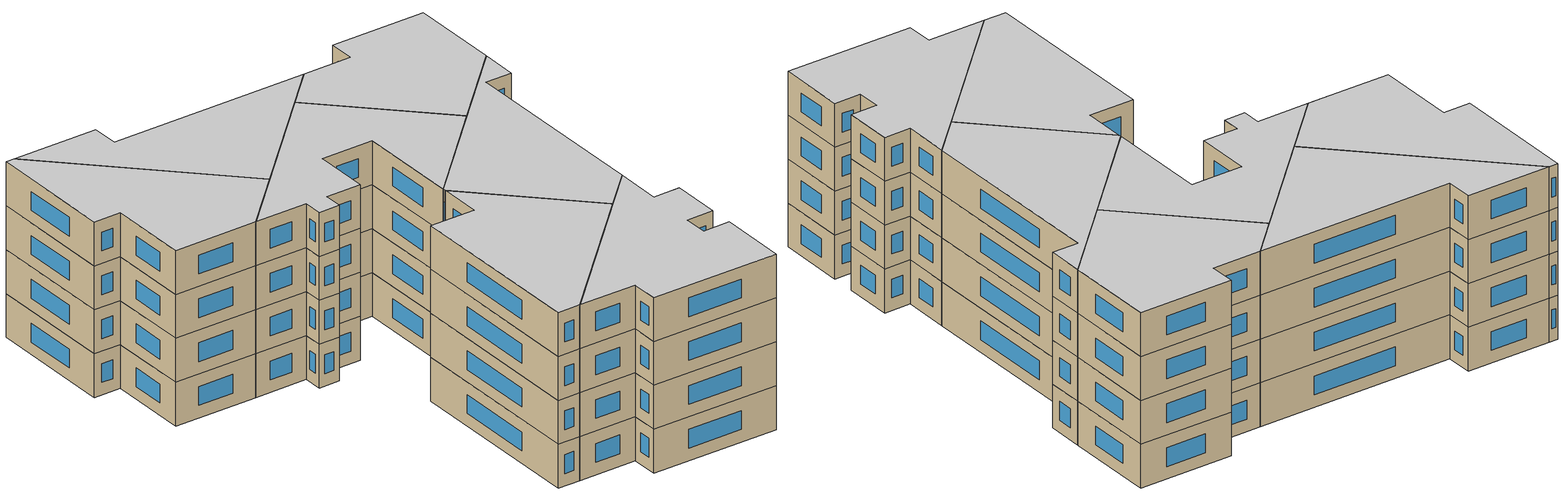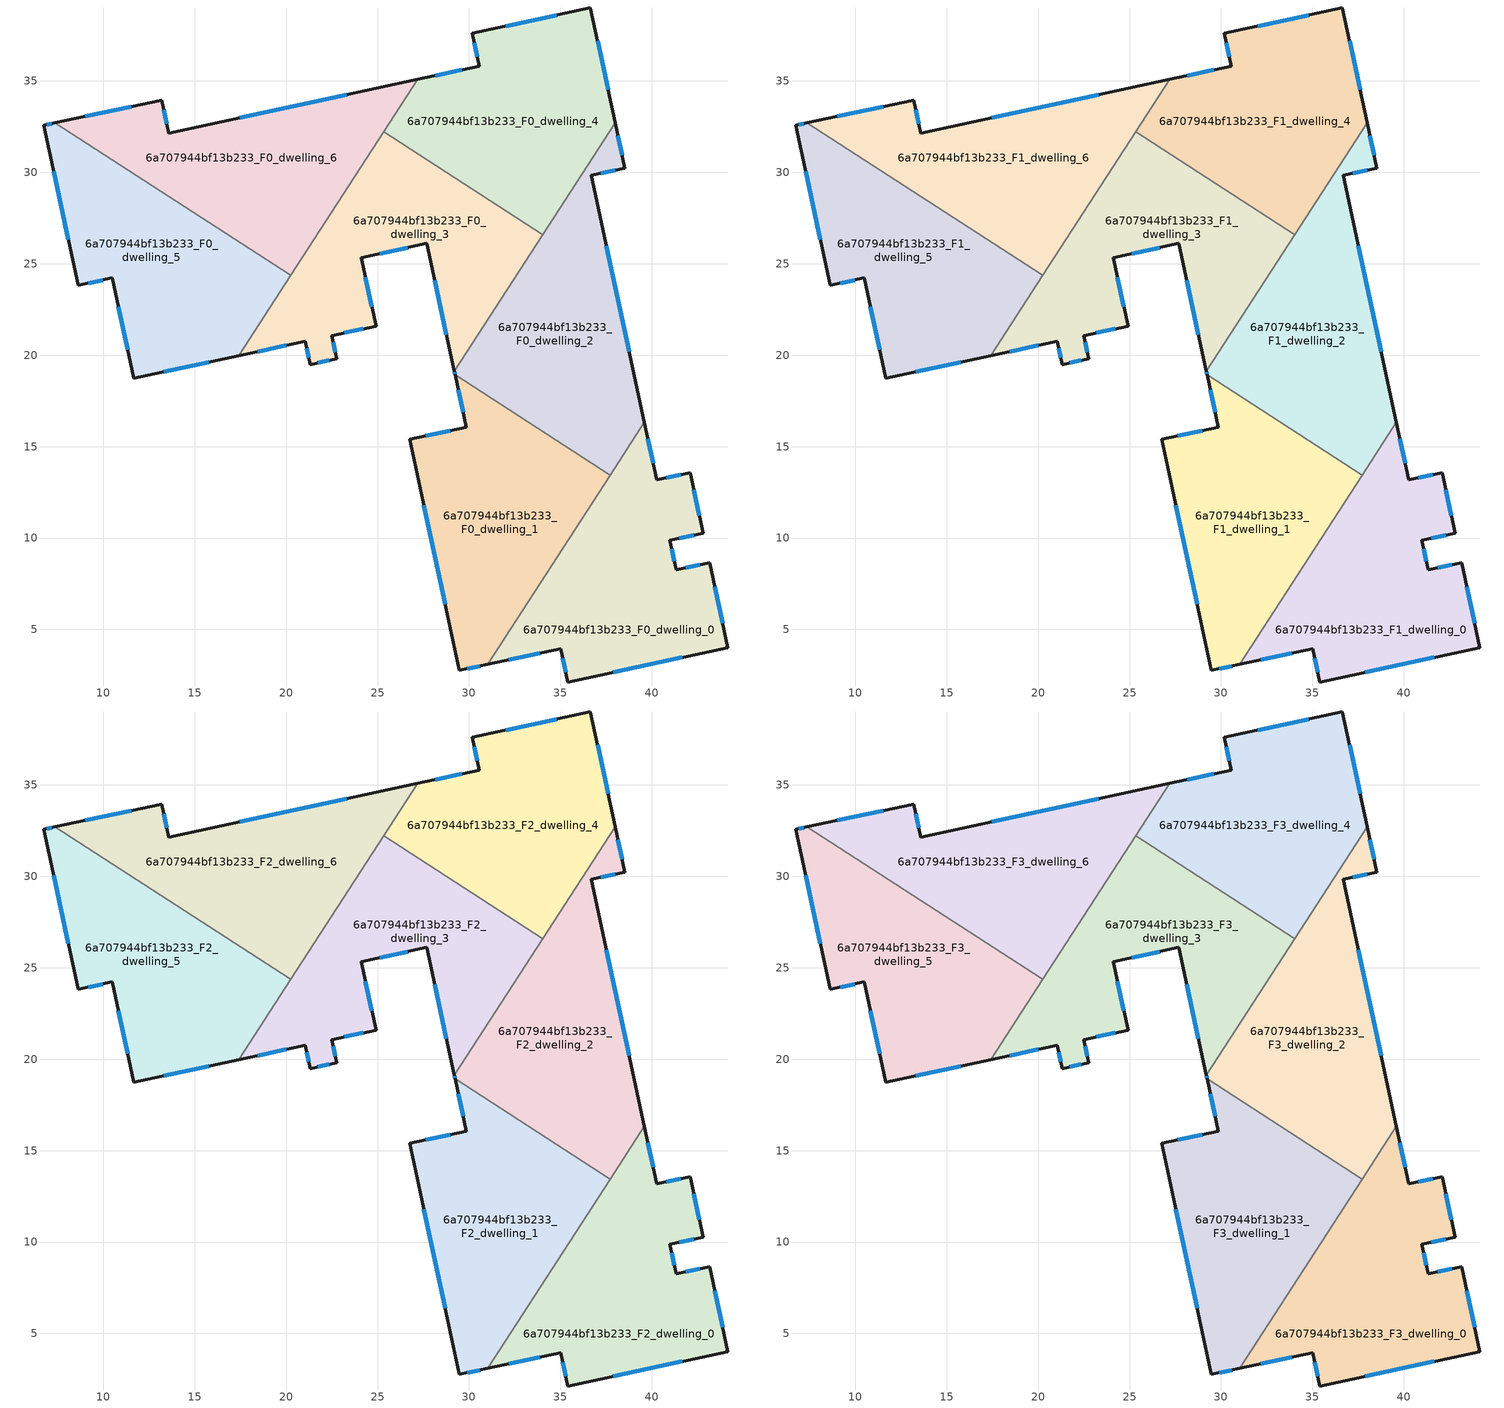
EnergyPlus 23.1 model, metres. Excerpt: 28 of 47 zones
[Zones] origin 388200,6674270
6a707944bf13b233_F0_dwelling_0
 floor ground (EU_floor_Construction): 42.1,13.58 42.82,10.27 40.99,9.87 41.33,8.26 43.16,8.66 44.16,4.01 35.4,2.12 35.01,3.95 31.03,3.09 39.59,16.34 40.27,13.18 z0
 wall outside (EU_wall_Construction): 31.03,3.09 35.01,3.95 35.4,2.12 44.16,4.01 43.16,8.66 41.33,8.26 40.99,9.87 42.82,10.27 42.1,13.58 40.27,13.18 39.59,16.34 z0:3
 wall to 6a707944bf13b233_F0_dwelling_1 (EU_wall_Construction): 37.72,13.44 31.03,3.09 z0:3
 wall to 6a707944bf13b233_F0_dwelling_2 (EU_wall_Construction): 39.59,16.34 37.72,13.44 z0:3
 window (EU_Window_Construction): 41.51,9.98 42.29,10.16 / 41.23,8.72 41.09,9.41 / 42.64,8.54 41.85,8.38 / 43.87,5.33 43.45,7.33 / 37.9,2.66 41.66,3.47 / 35.12,3.43 35.29,2.65 / 32.17,3.34 33.87,3.7 / 40.08,14.08 39.79,15.44 / 41.58,13.47 40.8,13.3 / 42.61,11.22 42.31,12.64 z0.86:2.14
6a707944bf13b233_F0_dwelling_1
 floor ground (EU_floor_Construction): 37.72,13.44 31.03,3.09 29.48,2.75 26.76,15.4 29.86,16.06 29.24,18.92 z0
 wall outside (EU_wall_Construction): 29.24,18.92 29.86,16.06 26.76,15.4 29.48,2.75 31.03,3.09 z0:3
 wall to 6a707944bf13b233_F0_dwelling_2 (EU_wall_Construction): 37.72,13.44 29.24,18.92 z0:3
 window (EU_Window_Construction): 27.54,11.79 28.7,6.37 / 28.97,15.87 27.65,15.59 / 29.42,18.11 29.68,16.88 / 29.92,2.85 30.59,2.99 z0.86:2.14
6a707944bf13b233_F0_dwelling_2
 floor ground (EU_floor_Construction): 37.99,32.72 38.53,30.24 36.68,29.84 39.59,16.34 37.72,13.44 29.24,18.92 29.2,19.12 z0
 wall outside (EU_wall_Construction): 29.2,19.12 29.24,18.92 / 39.59,16.34 36.68,29.84 38.53,30.24 37.99,32.72 z0:3
 wall to 6a707944bf13b233_F0_dwelling_3 (EU_wall_Construction): 34.03,26.6 29.2,19.12 z0:3
 wall to 6a707944bf13b233_F0_dwelling_4 (EU_wall_Construction): 37.99,32.72 34.03,26.6 z0:3
 window (EU_Window_Construction): 29.21,19.06 29.23,18.98 / 38.38,30.95 38.15,32.01 / 37.21,29.95 38,30.12 / 38.76,20.19 37.52,25.98 z0.86:2.14
6a707944bf13b233_F0_dwelling_3
 floor ground (EU_floor_Construction): 34.03,26.6 29.2,19.12 27.69,26.11 24.1,25.33 24.92,21.59 22.5,21.07 22.77,19.8 21.31,19.49 21.04,20.76 17.42,19.98 25.34,32.22 z0
 wall outside (EU_wall_Construction): 17.42,19.98 21.04,20.76 21.31,19.49 22.77,19.8 22.5,21.07 24.92,21.59 24.1,25.33 27.69,26.11 29.2,19.12 z0:3
 wall to 6a707944bf13b233_F0_dwelling_4 (EU_wall_Construction): 34.03,26.6 25.34,32.22 z0:3
 wall to 6a707944bf13b233_F0_dwelling_6 (EU_wall_Construction): 25.34,32.22 20.26,24.36 z0:3
 wall to 6a707944bf13b233_F0_dwelling_5 (EU_wall_Construction): 20.26,24.36 17.42,19.98 z0:3
 window (EU_Window_Construction): 25.13,25.56 26.66,25.89 / 24.68,22.66 24.33,24.26 / 23.19,21.22 24.23,21.44 / 22.69,20.17 22.57,20.71 / 21.73,19.58 22.35,19.71 / 21.12,20.39 21.23,19.85 / 18.46,20.2 20.01,20.53 / 28.12,24.11 28.77,21.12 z0.86:2.14
6a707944bf13b233_F0_dwelling_4
 floor ground (EU_floor_Construction): 36.65,38.99 37.99,32.72 34.03,26.6 25.34,32.22 27.19,35.09 30.57,35.82 30.17,37.6 z0
 wall outside (EU_wall_Construction): 37.99,32.72 36.65,38.99 30.17,37.6 30.57,35.82 27.19,35.09 z0:3
 wall to 6a707944bf13b233_F0_dwelling_6 (EU_wall_Construction): 27.19,35.09 25.34,32.22 z0:3
 window (EU_Window_Construction): 29.6,35.61 28.16,35.3 / 30.29,37.09 30.45,36.33 / 34.8,38.6 32.02,38 / 37.61,34.52 37.03,37.2 z0.86:2.14
6a707944bf13b233_F0_dwelling_5
 floor ground (EU_floor_Construction): 20.26,24.36 17.42,19.98 11.67,18.74 10.49,24.22 8.63,23.83 6.74,32.57 7.35,32.71 z0
 wall outside (EU_wall_Construction): 7.35,32.71 6.74,32.57 8.63,23.83 10.49,24.22 11.67,18.74 17.42,19.98 z0:3
 wall to 6a707944bf13b233_F0_dwelling_6 (EU_wall_Construction): 20.26,24.36 7.35,32.71 z0:3
 window (EU_Window_Construction): 9.16,23.94 9.96,24.11 / 7.28,30.07 8.09,26.32 / 7.18,32.67 6.92,32.61 / 13.31,19.09 15.78,19.62 / 10.83,22.66 11.33,20.31 z0.86:2.14
6a707944bf13b233_F0_dwelling_6
 floor ground (EU_floor_Construction): 27.19,35.09 20.26,24.36 7.35,32.71 13.19,33.96 13.58,32.14 z0
 wall outside (EU_wall_Construction): 27.19,35.09 13.58,32.14 13.19,33.96 7.35,32.71 z0:3
 window (EU_Window_Construction): 23.3,34.25 17.47,32.98 / 11.52,33.6 9.02,33.06 / 13.47,32.66 13.3,33.44 z0.86:2.14
6a707944bf13b233_F1_dwelling_0
 floor to 6a707944bf13b233_F0_dwelling_0 (EU_floor_Construction): 42.1,13.58 42.82,10.27 40.99,9.87 41.33,8.26 43.16,8.66 44.16,4.01 35.4,2.12 35.01,3.95 31.03,3.09 39.59,16.34 40.27,13.18 z3
 wall outside (EU_wall_Construction): 31.03,3.09 35.01,3.95 35.4,2.12 44.16,4.01 43.16,8.66 41.33,8.26 40.99,9.87 42.82,10.27 42.1,13.58 40.27,13.18 39.59,16.34 z3:6
 wall to 6a707944bf13b233_F1_dwelling_1 (EU_wall_Construction): 37.72,13.44 31.03,3.09 z3:6
 wall to 6a707944bf13b233_F1_dwelling_2 (EU_wall_Construction): 39.59,16.34 37.72,13.44 z3:6
 window (EU_Window_Construction): 41.51,9.98 42.29,10.16 / 41.23,8.72 41.09,9.41 / 42.64,8.54 41.85,8.38 / 43.87,5.33 43.45,7.33 / 37.9,2.66 41.66,3.47 / 35.12,3.43 35.29,2.65 / 32.17,3.34 33.87,3.7 / 40.08,14.08 39.79,15.44 / 41.58,13.47 40.8,13.3 / 42.61,11.22 42.31,12.64 z3.86:5.14
6a707944bf13b233_F1_dwelling_1
 floor to 6a707944bf13b233_F0_dwelling_1 (EU_floor_Construction): 37.72,13.44 31.03,3.09 29.48,2.75 26.76,15.4 29.86,16.06 29.24,18.92 z3
 wall outside (EU_wall_Construction): 29.24,18.92 29.86,16.06 26.76,15.4 29.48,2.75 31.03,3.09 z3:6
 wall to 6a707944bf13b233_F1_dwelling_2 (EU_wall_Construction): 37.72,13.44 29.24,18.92 z3:6
 window (EU_Window_Construction): 27.54,11.79 28.7,6.37 / 28.97,15.87 27.65,15.59 / 29.42,18.11 29.68,16.88 / 29.92,2.85 30.59,2.99 z3.86:5.14
6a707944bf13b233_F1_dwelling_2
 floor to 6a707944bf13b233_F0_dwelling_2 (EU_floor_Construction): 37.99,32.72 38.53,30.24 36.68,29.84 39.59,16.34 37.72,13.44 29.24,18.92 29.2,19.12 z3
 wall outside (EU_wall_Construction): 29.2,19.12 29.24,18.92 / 39.59,16.34 36.68,29.84 38.53,30.24 37.99,32.72 z3:6
 wall to 6a707944bf13b233_F1_dwelling_3 (EU_wall_Construction): 34.03,26.6 29.2,19.12 z3:6
 wall to 6a707944bf13b233_F1_dwelling_4 (EU_wall_Construction): 37.99,32.72 34.03,26.6 z3:6
 window (EU_Window_Construction): 29.21,19.06 29.23,18.98 / 38.38,30.95 38.15,32.01 / 37.21,29.95 38,30.12 / 38.76,20.19 37.52,25.98 z3.86:5.14
6a707944bf13b233_F1_dwelling_3
 floor to 6a707944bf13b233_F0_dwelling_3 (EU_floor_Construction): 34.03,26.6 29.2,19.12 27.69,26.11 24.1,25.33 24.92,21.59 22.5,21.07 22.77,19.8 21.31,19.49 21.04,20.76 17.42,19.98 25.34,32.22 z3
 wall outside (EU_wall_Construction): 17.42,19.98 21.04,20.76 21.31,19.49 22.77,19.8 22.5,21.07 24.92,21.59 24.1,25.33 27.69,26.11 29.2,19.12 z3:6
 wall to 6a707944bf13b233_F1_dwelling_4 (EU_wall_Construction): 34.03,26.6 25.34,32.22 z3:6
 wall to 6a707944bf13b233_F1_dwelling_6 (EU_wall_Construction): 25.34,32.22 20.26,24.36 z3:6
 wall to 6a707944bf13b233_F1_dwelling_5 (EU_wall_Construction): 20.26,24.36 17.42,19.98 z3:6
 window (EU_Window_Construction): 25.13,25.56 26.66,25.89 / 24.68,22.66 24.33,24.26 / 23.19,21.22 24.23,21.44 / 22.69,20.17 22.57,20.71 / 21.73,19.58 22.35,19.71 / 21.12,20.39 21.23,19.85 / 18.46,20.2 20.01,20.53 / 28.12,24.11 28.77,21.12 z3.86:5.14
6a707944bf13b233_F1_dwelling_4
 floor to 6a707944bf13b233_F0_dwelling_4 (EU_floor_Construction): 36.65,38.99 37.99,32.72 34.03,26.6 25.34,32.22 27.19,35.09 30.57,35.82 30.17,37.6 z3
 wall outside (EU_wall_Construction): 37.99,32.72 36.65,38.99 30.17,37.6 30.57,35.82 27.19,35.09 z3:6
 wall to 6a707944bf13b233_F1_dwelling_6 (EU_wall_Construction): 27.19,35.09 25.34,32.22 z3:6
 window (EU_Window_Construction): 29.6,35.61 28.16,35.3 / 30.29,37.09 30.45,36.33 / 34.8,38.6 32.02,38 / 37.61,34.52 37.03,37.2 z3.86:5.14
6a707944bf13b233_F1_dwelling_5
 floor to 6a707944bf13b233_F0_dwelling_5 (EU_floor_Construction): 20.26,24.36 17.42,19.98 11.67,18.74 10.49,24.22 8.63,23.83 6.74,32.57 7.35,32.71 z3
 wall outside (EU_wall_Construction): 7.35,32.71 6.74,32.57 8.63,23.83 10.49,24.22 11.67,18.74 17.42,19.98 z3:6
 wall to 6a707944bf13b233_F1_dwelling_6 (EU_wall_Construction): 20.26,24.36 7.35,32.71 z3:6
 window (EU_Window_Construction): 9.16,23.94 9.96,24.11 / 7.28,30.07 8.09,26.32 / 7.18,32.67 6.92,32.61 / 13.31,19.09 15.78,19.62 / 10.83,22.66 11.33,20.31 z3.86:5.14
6a707944bf13b233_F1_dwelling_6
 floor to 6a707944bf13b233_F0_dwelling_6 (EU_floor_Construction): 27.19,35.09 20.26,24.36 7.35,32.71 13.19,33.96 13.58,32.14 z3
 wall outside (EU_wall_Construction): 27.19,35.09 13.58,32.14 13.19,33.96 7.35,32.71 z3:6
 window (EU_Window_Construction): 23.3,34.25 17.47,32.98 / 11.52,33.6 9.02,33.06 / 13.47,32.66 13.3,33.44 z3.86:5.14
6a707944bf13b233_F2_dwelling_0
 floor to 6a707944bf13b233_F1_dwelling_0 (EU_floor_Construction): 42.1,13.58 42.82,10.27 40.99,9.87 41.33,8.26 43.16,8.66 44.16,4.01 35.4,2.12 35.01,3.95 31.03,3.09 39.59,16.34 40.27,13.18 z6
 wall outside (EU_wall_Construction): 31.03,3.09 35.01,3.95 35.4,2.12 44.16,4.01 43.16,8.66 41.33,8.26 40.99,9.87 42.82,10.27 42.1,13.58 40.27,13.18 39.59,16.34 z6:9
 wall to 6a707944bf13b233_F2_dwelling_1 (EU_wall_Construction): 37.72,13.44 31.03,3.09 z6:9
 wall to 6a707944bf13b233_F2_dwelling_2 (EU_wall_Construction): 39.59,16.34 37.72,13.44 z6:9
 window (EU_Window_Construction): 41.51,9.98 42.29,10.16 / 41.23,8.72 41.09,9.41 / 42.64,8.54 41.85,8.38 / 43.87,5.33 43.45,7.33 / 37.9,2.66 41.66,3.47 / 35.12,3.43 35.29,2.65 / 32.17,3.34 33.87,3.7 / 40.08,14.08 39.79,15.44 / 41.58,13.47 40.8,13.3 / 42.61,11.22 42.31,12.64 z6.86:8.14
6a707944bf13b233_F2_dwelling_1
 floor to 6a707944bf13b233_F1_dwelling_1 (EU_floor_Construction): 37.72,13.44 31.03,3.09 29.48,2.75 26.76,15.4 29.86,16.06 29.24,18.92 z6
 wall outside (EU_wall_Construction): 29.24,18.92 29.86,16.06 26.76,15.4 29.48,2.75 31.03,3.09 z6:9
 wall to 6a707944bf13b233_F2_dwelling_2 (EU_wall_Construction): 37.72,13.44 29.24,18.92 z6:9
 window (EU_Window_Construction): 27.54,11.79 28.7,6.37 / 28.97,15.87 27.65,15.59 / 29.42,18.11 29.68,16.88 / 29.92,2.85 30.59,2.99 z6.86:8.14
6a707944bf13b233_F2_dwelling_2
 floor to 6a707944bf13b233_F1_dwelling_2 (EU_floor_Construction): 37.99,32.72 38.53,30.24 36.68,29.84 39.59,16.34 37.72,13.44 29.24,18.92 29.2,19.12 z6
 wall outside (EU_wall_Construction): 29.2,19.12 29.24,18.92 / 39.59,16.34 36.68,29.84 38.53,30.24 37.99,32.72 z6:9
 wall to 6a707944bf13b233_F2_dwelling_3 (EU_wall_Construction): 34.03,26.6 29.2,19.12 z6:9
 wall to 6a707944bf13b233_F2_dwelling_4 (EU_wall_Construction): 37.99,32.72 34.03,26.6 z6:9
 window (EU_Window_Construction): 29.21,19.06 29.23,18.98 / 38.38,30.95 38.15,32.01 / 37.21,29.95 38,30.12 / 38.76,20.19 37.52,25.98 z6.86:8.14
6a707944bf13b233_F2_dwelling_3
 floor to 6a707944bf13b233_F1_dwelling_3 (EU_floor_Construction): 34.03,26.6 29.2,19.12 27.69,26.11 24.1,25.33 24.92,21.59 22.5,21.07 22.77,19.8 21.31,19.49 21.04,20.76 17.42,19.98 25.34,32.22 z6
 wall outside (EU_wall_Construction): 17.42,19.98 21.04,20.76 21.31,19.49 22.77,19.8 22.5,21.07 24.92,21.59 24.1,25.33 27.69,26.11 29.2,19.12 z6:9
 wall to 6a707944bf13b233_F2_dwelling_4 (EU_wall_Construction): 34.03,26.6 25.34,32.22 z6:9
 wall to 6a707944bf13b233_F2_dwelling_6 (EU_wall_Construction): 25.34,32.22 20.26,24.36 z6:9
 wall to 6a707944bf13b233_F2_dwelling_5 (EU_wall_Construction): 20.26,24.36 17.42,19.98 z6:9
 window (EU_Window_Construction): 25.13,25.56 26.66,25.89 / 24.68,22.66 24.33,24.26 / 23.19,21.22 24.23,21.44 / 22.69,20.17 22.57,20.71 / 21.73,19.58 22.35,19.71 / 21.12,20.39 21.23,19.85 / 18.46,20.2 20.01,20.53 / 28.12,24.11 28.77,21.12 z6.86:8.14
6a707944bf13b233_F2_dwelling_4
 floor to 6a707944bf13b233_F1_dwelling_4 (EU_floor_Construction): 36.65,38.99 37.99,32.72 34.03,26.6 25.34,32.22 27.19,35.09 30.57,35.82 30.17,37.6 z6
 wall outside (EU_wall_Construction): 37.99,32.72 36.65,38.99 30.17,37.6 30.57,35.82 27.19,35.09 z6:9
 wall to 6a707944bf13b233_F2_dwelling_6 (EU_wall_Construction): 27.19,35.09 25.34,32.22 z6:9
 window (EU_Window_Construction): 29.6,35.61 28.16,35.3 / 30.29,37.09 30.45,36.33 / 34.8,38.6 32.02,38 / 37.61,34.52 37.03,37.2 z6.86:8.14
6a707944bf13b233_F2_dwelling_5
 floor to 6a707944bf13b233_F1_dwelling_5 (EU_floor_Construction): 20.26,24.36 17.42,19.98 11.67,18.74 10.49,24.22 8.63,23.83 6.74,32.57 7.35,32.71 z6
 wall outside (EU_wall_Construction): 7.35,32.71 6.74,32.57 8.63,23.83 10.49,24.22 11.67,18.74 17.42,19.98 z6:9
 wall to 6a707944bf13b233_F2_dwelling_6 (EU_wall_Construction): 20.26,24.36 7.35,32.71 z6:9
 window (EU_Window_Construction): 9.16,23.94 9.96,24.11 / 7.28,30.07 8.09,26.32 / 7.18,32.67 6.92,32.61 / 13.31,19.09 15.78,19.62 / 10.83,22.66 11.33,20.31 z6.86:8.14
6a707944bf13b233_F2_dwelling_6
 floor to 6a707944bf13b233_F1_dwelling_6 (EU_floor_Construction): 27.19,35.09 20.26,24.36 7.35,32.71 13.19,33.96 13.58,32.14 z6
 wall outside (EU_wall_Construction): 27.19,35.09 13.58,32.14 13.19,33.96 7.35,32.71 z6:9
 window (EU_Window_Construction): 23.3,34.25 17.47,32.98 / 11.52,33.6 9.02,33.06 / 13.47,32.66 13.3,33.44 z6.86:8.14
6a707944bf13b233_F3_dwelling_0
 floor to 6a707944bf13b233_F2_dwelling_0 (EU_floor_Construction): 42.1,13.58 42.82,10.27 40.99,9.87 41.33,8.26 43.16,8.66 44.16,4.01 35.4,2.12 35.01,3.95 31.03,3.09 39.59,16.34 40.27,13.18 z9
 wall outside (EU_wall_Construction): 31.03,3.09 35.01,3.95 35.4,2.12 44.16,4.01 43.16,8.66 41.33,8.26 40.99,9.87 42.82,10.27 42.1,13.58 40.27,13.18 39.59,16.34 z9:12
 wall to 6a707944bf13b233_F3_dwelling_1 (EU_wall_Construction): 37.72,13.44 31.03,3.09 z9:12
 wall to 6a707944bf13b233_F3_dwelling_2 (EU_wall_Construction): 39.59,16.34 37.72,13.44 z9:12
 window (EU_Window_Construction): 41.51,9.98 42.29,10.16 / 41.23,8.72 41.09,9.41 / 42.64,8.54 41.85,8.38 / 43.87,5.33 43.45,7.33 / 37.9,2.66 41.66,3.47 / 35.12,3.43 35.29,2.65 / 32.17,3.34 33.87,3.7 / 40.08,14.08 39.79,15.44 / 41.58,13.47 40.8,13.3 / 42.61,11.22 42.31,12.64 z9.86:11.14
 ceiling to 6a707944bf13b233_F4_dwelling_0 (EU_floor_Construction): 44.16,4.01 43.16,8.66 41.33,8.26 40.99,9.87 42.82,10.27 42.1,13.58 40.27,13.18 39.59,16.34 31.03,3.09 35.01,3.95 35.4,2.12 z12
6a707944bf13b233_F3_dwelling_1
 floor to 6a707944bf13b233_F2_dwelling_1 (EU_floor_Construction): 37.72,13.44 31.03,3.09 29.48,2.75 26.76,15.4 29.86,16.06 29.24,18.92 z9
 wall outside (EU_wall_Construction): 29.24,18.92 29.86,16.06 26.76,15.4 29.48,2.75 31.03,3.09 z9:12
 wall to 6a707944bf13b233_F3_dwelling_2 (EU_wall_Construction): 37.72,13.44 29.24,18.92 z9:12
 window (EU_Window_Construction): 27.54,11.79 28.7,6.37 / 28.97,15.87 27.65,15.59 / 29.42,18.11 29.68,16.88 / 29.92,2.85 30.59,2.99 z9.86:11.14
 ceiling to 6a707944bf13b233_F4_dwelling_1 (EU_floor_Construction): 31.03,3.09 37.72,13.44 29.24,18.92 29.86,16.06 26.76,15.4 29.48,2.75 z12
6a707944bf13b233_F3_dwelling_2
 floor to 6a707944bf13b233_F2_dwelling_2 (EU_floor_Construction): 37.99,32.72 38.53,30.24 36.68,29.84 39.59,16.34 37.72,13.44 29.24,18.92 29.2,19.12 z9
 wall outside (EU_wall_Construction): 29.2,19.12 29.24,18.92 / 39.59,16.34 36.68,29.84 38.53,30.24 37.99,32.72 z9:12
 wall to 6a707944bf13b233_F3_dwelling_3 (EU_wall_Construction): 34.03,26.6 29.2,19.12 z9:12
 wall to 6a707944bf13b233_F3_dwelling_4 (EU_wall_Construction): 37.99,32.72 34.03,26.6 z9:12
 window (EU_Window_Construction): 29.21,19.06 29.23,18.98 / 38.38,30.95 38.15,32.01 / 37.21,29.95 38,30.12 / 38.76,20.19 37.52,25.98 z9.86:11.14
 ceiling to 6a707944bf13b233_F4_dwelling_2 (EU_floor_Construction): 37.72,13.44 39.59,16.34 36.68,29.84 38.53,30.24 37.99,32.72 29.2,19.12 29.24,18.92 z12
6a707944bf13b233_F3_dwelling_3
 floor to 6a707944bf13b233_F2_dwelling_3 (EU_floor_Construction): 34.03,26.6 29.2,19.12 27.69,26.11 24.1,25.33 24.92,21.59 22.5,21.07 22.77,19.8 21.31,19.49 21.04,20.76 17.42,19.98 25.34,32.22 z9
 wall outside (EU_wall_Construction): 17.42,19.98 21.04,20.76 21.31,19.49 22.77,19.8 22.5,21.07 24.92,21.59 24.1,25.33 27.69,26.11 29.2,19.12 z9:12
 wall to 6a707944bf13b233_F3_dwelling_4 (EU_wall_Construction): 34.03,26.6 25.34,32.22 z9:12
 wall to 6a707944bf13b233_F3_dwelling_6 (EU_wall_Construction): 25.34,32.22 20.26,24.36 z9:12
 wall to 6a707944bf13b233_F3_dwelling_5 (EU_wall_Construction): 20.26,24.36 17.42,19.98 z9:12
 window (EU_Window_Construction): 25.13,25.56 26.66,25.89 / 24.68,22.66 24.33,24.26 / 23.19,21.22 24.23,21.44 / 22.69,20.17 22.57,20.71 / 21.73,19.58 22.35,19.71 / 21.12,20.39 21.23,19.85 / 18.46,20.2 20.01,20.53 / 28.12,24.11 28.77,21.12 z9.86:11.14
 ceiling to 6a707944bf13b233_F4_dwelling_3 (EU_floor_Construction): 29.2,19.12 34.03,26.6 25.34,32.22 17.42,19.98 21.04,20.76 21.31,19.49 22.77,19.8 22.5,21.07 24.92,21.59 24.1,25.33 27.69,26.11 z12
6a707944bf13b233_F3_dwelling_4
 floor to 6a707944bf13b233_F2_dwelling_4 (EU_floor_Construction): 36.65,38.99 37.99,32.72 34.03,26.6 25.34,32.22 27.19,35.09 30.57,35.82 30.17,37.6 z9
 wall outside (EU_wall_Construction): 37.99,32.72 36.65,38.99 30.17,37.6 30.57,35.82 27.19,35.09 z9:12
 wall to 6a707944bf13b233_F3_dwelling_6 (EU_wall_Construction): 27.19,35.09 25.34,32.22 z9:12
 window (EU_Window_Construction): 29.6,35.61 28.16,35.3 / 30.29,37.09 30.45,36.33 / 34.8,38.6 32.02,38 / 37.61,34.52 37.03,37.2 z9.86:11.14
 ceiling to 6a707944bf13b233_F4_dwelling_4 (EU_floor_Construction): 34.03,26.6 37.99,32.72 36.65,38.99 30.17,37.6 30.57,35.82 27.19,35.09 25.34,32.22 z12
6a707944bf13b233_F3_dwelling_5
 floor to 6a707944bf13b233_F2_dwelling_5 (EU_floor_Construction): 20.26,24.36 17.42,19.98 11.67,18.74 10.49,24.22 8.63,23.83 6.74,32.57 7.35,32.71 z9
 wall outside (EU_wall_Construction): 7.35,32.71 6.74,32.57 8.63,23.83 10.49,24.22 11.67,18.74 17.42,19.98 z9:12
 wall to 6a707944bf13b233_F3_dwelling_6 (EU_wall_Construction): 20.26,24.36 7.35,32.71 z9:12
 window (EU_Window_Construction): 9.16,23.94 9.96,24.11 / 7.28,30.07 8.09,26.32 / 7.18,32.67 6.92,32.61 / 13.31,19.09 15.78,19.62 / 10.83,22.66 11.33,20.31 z9.86:11.14
 ceiling to 6a707944bf13b233_F4_dwelling_5 (EU_floor_Construction): 17.42,19.98 20.26,24.36 7.35,32.71 6.74,32.57 8.63,23.83 10.49,24.22 11.67,18.74 z12
6a707944bf13b233_F3_dwelling_6
 floor to 6a707944bf13b233_F2_dwelling_6 (EU_floor_Construction): 27.19,35.09 20.26,24.36 7.35,32.71 13.19,33.96 13.58,32.14 z9
 wall outside (EU_wall_Construction): 27.19,35.09 13.58,32.14 13.19,33.96 7.35,32.71 z9:12
 window (EU_Window_Construction): 23.3,34.25 17.47,32.98 / 11.52,33.6 9.02,33.06 / 13.47,32.66 13.3,33.44 z9.86:11.14
 ceiling to 6a707944bf13b233_F4_dwelling_6 (EU_floor_Construction): 20.26,24.36 27.19,35.09 13.58,32.14 13.19,33.96 7.35,32.71 z12
[Building]
EU S2 Campaign: North Axis=0; Terrain=City; Solar Distribution=FullExterior
[Site:Location]
Helsinki-Vantaa.AP: Latitude=60.317; Longitude=24.963; Time Zone=2; Elevation=54.6
[SizingPeriod:WeatherFileDays]
AnnualSizingPeriod: Begin Month=1; Begin Day of Month=1; End Month=12; End Day of Month=31; Day of Week for Start Day=Monday; Use Weather File Daylight Saving Period=No; Use Weather File Rain and Snow Indicators=No
[MATERIAL]
EU_InternalMass_Material: Roughness=MediumRough; Thickness=0.1; Conductivity=1; Density=1800; Specific Heat=900; Thermal Absorptance=0.9; Solar Absorptance=0.7; Visible Absorptance=0.7
[MATERIAL:NOMASS] Roughness=MediumRough; Thermal Absorptance=0.9; Solar Absorptance=0.7; Visible Absorptance=0.7
Name | Thermal Resistance
EU_wall_NoMass | 5.91765
EU_floor_NoMass | 6.2875
[WINDOWMATERIAL:SIMPLEGLAZINGSYSTEM]
EU_Window_SimpleGlazing: UFactor=0.994035; Solar Heat Gain Coefficient=0.7; Visible Transmittance=0.7
[CONSTRUCTION]
EU_wall_Construction: EU_wall_NoMass
EU_floor_Construction: EU_floor_NoMass
EU_Window_Construction: EU_Window_SimpleGlazing
EU_InternalMass_Construction: EU_InternalMass_Material
[ZONE] Type=1; Multiplier=1; Ceiling Height=autocalculate; Floor Area=autocalculate; Part of Total Floor Area=Yes
Name | Volume
6a707944bf13b233_F0_dwelling_0; 6a707944bf13b233_F1_dwelling_0; 6a707944bf13b233_F2_dwelling_0; 6a707944bf13b233_F3_dwelling_0 | 272.011
6a707944bf13b233_F0_dwelling_1; 6a707944bf13b233_F1_dwelling_1; 6a707944bf13b233_F2_dwelling_1; 6a707944bf13b233_F3_dwelling_1 | 271.995
6a707944bf13b233_F0_dwelling_2; 6a707944bf13b233_F1_dwelling_2; 6a707944bf13b233_F2_dwelling_2; 6a707944bf13b233_F3_dwelling_2 | 271.975
6a707944bf13b233_F0_dwelling_3; 6a707944bf13b233_F1_dwelling_3; 6a707944bf13b233_F2_dwelling_3; 6a707944bf13b233_F3_dwelling_3 | 272.009
6a707944bf13b233_F0_dwelling_4; 6a707944bf13b233_F1_dwelling_4; 6a707944bf13b233_F2_dwelling_4; 6a707944bf13b233_F3_dwelling_4 | 272.002
6a707944bf13b233_F0_dwelling_5; 6a707944bf13b233_F1_dwelling_5; 6a707944bf13b233_F2_dwelling_5; 6a707944bf13b233_F3_dwelling_5 | 271.994
6a707944bf13b233_F0_dwelling_6; 6a707944bf13b233_F1_dwelling_6; 6a707944bf13b233_F2_dwelling_6; 6a707944bf13b233_F3_dwelling_6 | 271.983
[INTERNALMASS] Construction=EU_InternalMass_Construction
Name | Zone or ZoneList | Surface Area
6a707944bf13b233_F0_dwelling_0_EU_InternalMass | 6a707944bf13b233_F0_dwelling_0 | 90.6704
6a707944bf13b233_F0_dwelling_1_EU_InternalMass | 6a707944bf13b233_F0_dwelling_1 | 90.6654
6a707944bf13b233_F0_dwelling_2_EU_InternalMass | 6a707944bf13b233_F0_dwelling_2 | 90.6566
6a707944bf13b233_F0_dwelling_3_EU_InternalMass | 6a707944bf13b233_F0_dwelling_3 | 90.6694
6a707944bf13b233_F0_dwelling_4_EU_InternalMass | 6a707944bf13b233_F0_dwelling_4 | 90.6669
6a707944bf13b233_F0_dwelling_5_EU_InternalMass | 6a707944bf13b233_F0_dwelling_5 | 90.6645
6a707944bf13b233_F0_dwelling_6_EU_InternalMass | 6a707944bf13b233_F0_dwelling_6 | 90.6588
6a707944bf13b233_F1_dwelling_0_EU_InternalMass | 6a707944bf13b233_F1_dwelling_0 | 90.6704
6a707944bf13b233_F1_dwelling_1_EU_InternalMass | 6a707944bf13b233_F1_dwelling_1 | 90.6654
6a707944bf13b233_F1_dwelling_2_EU_InternalMass | 6a707944bf13b233_F1_dwelling_2 | 90.6566
6a707944bf13b233_F1_dwelling_3_EU_InternalMass | 6a707944bf13b233_F1_dwelling_3 | 90.6694
6a707944bf13b233_F1_dwelling_4_EU_InternalMass | 6a707944bf13b233_F1_dwelling_4 | 90.6669
6a707944bf13b233_F1_dwelling_5_EU_InternalMass | 6a707944bf13b233_F1_dwelling_5 | 90.6645
6a707944bf13b233_F1_dwelling_6_EU_InternalMass | 6a707944bf13b233_F1_dwelling_6 | 90.6588
6a707944bf13b233_F2_dwelling_0_EU_InternalMass | 6a707944bf13b233_F2_dwelling_0 | 90.6704
6a707944bf13b233_F2_dwelling_1_EU_InternalMass | 6a707944bf13b233_F2_dwelling_1 | 90.6654
6a707944bf13b233_F2_dwelling_2_EU_InternalMass | 6a707944bf13b233_F2_dwelling_2 | 90.6566
6a707944bf13b233_F2_dwelling_3_EU_InternalMass | 6a707944bf13b233_F2_dwelling_3 | 90.6694
6a707944bf13b233_F2_dwelling_4_EU_InternalMass | 6a707944bf13b233_F2_dwelling_4 | 90.6669
6a707944bf13b233_F2_dwelling_5_EU_InternalMass | 6a707944bf13b233_F2_dwelling_5 | 90.6645
6a707944bf13b233_F2_dwelling_6_EU_InternalMass | 6a707944bf13b233_F2_dwelling_6 | 90.6588
6a707944bf13b233_F3_dwelling_0_EU_InternalMass | 6a707944bf13b233_F3_dwelling_0 | 90.6704
6a707944bf13b233_F3_dwelling_1_EU_InternalMass | 6a707944bf13b233_F3_dwelling_1 | 90.6654
6a707944bf13b233_F3_dwelling_2_EU_InternalMass | 6a707944bf13b233_F3_dwelling_2 | 90.6566
6a707944bf13b233_F3_dwelling_3_EU_InternalMass | 6a707944bf13b233_F3_dwelling_3 | 90.6694
6a707944bf13b233_F3_dwelling_4_EU_InternalMass | 6a707944bf13b233_F3_dwelling_4 | 90.6669
6a707944bf13b233_F3_dwelling_5_EU_InternalMass | 6a707944bf13b233_F3_dwelling_5 | 90.6645
6a707944bf13b233_F3_dwelling_6_EU_InternalMass | 6a707944bf13b233_F3_dwelling_6 | 90.6588
[OTHEREQUIPMENT] Fuel Type=Electricity; Design Level Calculation Method=Watts/Area; Power per Zone Floor Area=1; Fraction Latent=0; Fraction Radiant=0; Fraction Lost=0; Carbon Dioxide Generation Rate=0; EndUse Subcategory=EU_Step8_InternalGains
Name | Zone or ZoneList or Space or SpaceList | Schedule
EU_Step8_InternalGain_6a707944bf13b233_F0_dwelling_0_f000 | 6a707944bf13b233_F0_dwelling_0 | EU_Step8_GainSchedule_6a707944bf13b233_F0_dwelling_0_f000
EU_Step8_InternalGain_6a707944bf13b233_F0_dwelling_1_f000 | 6a707944bf13b233_F0_dwelling_1 | EU_Step8_GainSchedule_6a707944bf13b233_F0_dwelling_1_f000
EU_Step8_InternalGain_6a707944bf13b233_F0_dwelling_2_f000 | 6a707944bf13b233_F0_dwelling_2 | EU_Step8_GainSchedule_6a707944bf13b233_F0_dwelling_2_f000
EU_Step8_InternalGain_6a707944bf13b233_F0_dwelling_3_f000 | 6a707944bf13b233_F0_dwelling_3 | EU_Step8_GainSchedule_6a707944bf13b233_F0_dwelling_3_f000
EU_Step8_InternalGain_6a707944bf13b233_F0_dwelling_4_f000 | 6a707944bf13b233_F0_dwelling_4 | EU_Step8_GainSchedule_6a707944bf13b233_F0_dwelling_4_f000
EU_Step8_InternalGain_6a707944bf13b233_F0_dwelling_5_f000 | 6a707944bf13b233_F0_dwelling_5 | EU_Step8_GainSchedule_6a707944bf13b233_F0_dwelling_5_f000
EU_Step8_InternalGain_6a707944bf13b233_F0_dwelling_6_f000 | 6a707944bf13b233_F0_dwelling_6 | EU_Step8_GainSchedule_6a707944bf13b233_F0_dwelling_6_f000
EU_Step8_InternalGain_6a707944bf13b233_F1_dwelling_0_f000 | 6a707944bf13b233_F1_dwelling_0 | EU_Step8_GainSchedule_6a707944bf13b233_F1_dwelling_0_f000
EU_Step8_InternalGain_6a707944bf13b233_F1_dwelling_1_f000 | 6a707944bf13b233_F1_dwelling_1 | EU_Step8_GainSchedule_6a707944bf13b233_F1_dwelling_1_f000
EU_Step8_InternalGain_6a707944bf13b233_F1_dwelling_2_f000 | 6a707944bf13b233_F1_dwelling_2 | EU_Step8_GainSchedule_6a707944bf13b233_F1_dwelling_2_f000
EU_Step8_InternalGain_6a707944bf13b233_F1_dwelling_3_f000 | 6a707944bf13b233_F1_dwelling_3 | EU_Step8_GainSchedule_6a707944bf13b233_F1_dwelling_3_f000
EU_Step8_InternalGain_6a707944bf13b233_F1_dwelling_4_f000 | 6a707944bf13b233_F1_dwelling_4 | EU_Step8_GainSchedule_6a707944bf13b233_F1_dwelling_4_f000
EU_Step8_InternalGain_6a707944bf13b233_F1_dwelling_5_f000 | 6a707944bf13b233_F1_dwelling_5 | EU_Step8_GainSchedule_6a707944bf13b233_F1_dwelling_5_f000
EU_Step8_InternalGain_6a707944bf13b233_F1_dwelling_6_f000 | 6a707944bf13b233_F1_dwelling_6 | EU_Step8_GainSchedule_6a707944bf13b233_F1_dwelling_6_f000
EU_Step8_InternalGain_6a707944bf13b233_F2_dwelling_0_f000 | 6a707944bf13b233_F2_dwelling_0 | EU_Step8_GainSchedule_6a707944bf13b233_F2_dwelling_0_f000
EU_Step8_InternalGain_6a707944bf13b233_F2_dwelling_1_f000 | 6a707944bf13b233_F2_dwelling_1 | EU_Step8_GainSchedule_6a707944bf13b233_F2_dwelling_1_f000
EU_Step8_InternalGain_6a707944bf13b233_F2_dwelling_2_f000 | 6a707944bf13b233_F2_dwelling_2 | EU_Step8_GainSchedule_6a707944bf13b233_F2_dwelling_2_f000
EU_Step8_InternalGain_6a707944bf13b233_F2_dwelling_3_f000 | 6a707944bf13b233_F2_dwelling_3 | EU_Step8_GainSchedule_6a707944bf13b233_F2_dwelling_3_f000
EU_Step8_InternalGain_6a707944bf13b233_F2_dwelling_4_f000 | 6a707944bf13b233_F2_dwelling_4 | EU_Step8_GainSchedule_6a707944bf13b233_F2_dwelling_4_f000
EU_Step8_InternalGain_6a707944bf13b233_F2_dwelling_5_f000 | 6a707944bf13b233_F2_dwelling_5 | EU_Step8_GainSchedule_6a707944bf13b233_F2_dwelling_5_f000
EU_Step8_InternalGain_6a707944bf13b233_F2_dwelling_6_f000 | 6a707944bf13b233_F2_dwelling_6 | EU_Step8_GainSchedule_6a707944bf13b233_F2_dwelling_6_f000
EU_Step8_InternalGain_6a707944bf13b233_F3_dwelling_0_f000 | 6a707944bf13b233_F3_dwelling_0 | EU_Step8_GainSchedule_6a707944bf13b233_F3_dwelling_0_f000
EU_Step8_InternalGain_6a707944bf13b233_F3_dwelling_1_f000 | 6a707944bf13b233_F3_dwelling_1 | EU_Step8_GainSchedule_6a707944bf13b233_F3_dwelling_1_f000
EU_Step8_InternalGain_6a707944bf13b233_F3_dwelling_2_f000 | 6a707944bf13b233_F3_dwelling_2 | EU_Step8_GainSchedule_6a707944bf13b233_F3_dwelling_2_f000
EU_Step8_InternalGain_6a707944bf13b233_F3_dwelling_3_f000 | 6a707944bf13b233_F3_dwelling_3 | EU_Step8_GainSchedule_6a707944bf13b233_F3_dwelling_3_f000
EU_Step8_InternalGain_6a707944bf13b233_F3_dwelling_4_f000 | 6a707944bf13b233_F3_dwelling_4 | EU_Step8_GainSchedule_6a707944bf13b233_F3_dwelling_4_f000
EU_Step8_InternalGain_6a707944bf13b233_F3_dwelling_5_f000 | 6a707944bf13b233_F3_dwelling_5 | EU_Step8_GainSchedule_6a707944bf13b233_F3_dwelling_5_f000
EU_Step8_InternalGain_6a707944bf13b233_F3_dwelling_6_f000 | 6a707944bf13b233_F3_dwelling_6 | EU_Step8_GainSchedule_6a707944bf13b233_F3_dwelling_6_f000
[ZONEVENTILATION:DESIGNFLOWRATE] Schedule=EU_AlwaysOn; Design Flow Rate Calculation Method=AirChanges/Hour; Air Changes per Hour=0.596421; Ventilation Type=Natural; Fan Pressure Rise=0; Fan Total Efficiency=1; Constant Term Coefficient=1; Temperature Term Coefficient=0; Velocity Term Coefficient=0; Velocity Squared Term Coefficient=0; Minimum Indoor Temperature=-100; Maximum Indoor Temperature=100; Delta Temperature=-100; Minimum Outdoor Temperature=-100; Maximum Outdoor Temperature=100; Maximum Wind Speed=40
Name | Zone or ZoneList or Space or SpaceList
EU_ConstantAir_6a707944bf13b233_F0_dwelling_0 | 6a707944bf13b233_F0_dwelling_0
EU_ConstantAir_6a707944bf13b233_F0_dwelling_1 | 6a707944bf13b233_F0_dwelling_1
EU_ConstantAir_6a707944bf13b233_F0_dwelling_2 | 6a707944bf13b233_F0_dwelling_2
EU_ConstantAir_6a707944bf13b233_F0_dwelling_3 | 6a707944bf13b233_F0_dwelling_3
EU_ConstantAir_6a707944bf13b233_F0_dwelling_4 | 6a707944bf13b233_F0_dwelling_4
EU_ConstantAir_6a707944bf13b233_F0_dwelling_5 | 6a707944bf13b233_F0_dwelling_5
EU_ConstantAir_6a707944bf13b233_F0_dwelling_6 | 6a707944bf13b233_F0_dwelling_6
EU_ConstantAir_6a707944bf13b233_F1_dwelling_0 | 6a707944bf13b233_F1_dwelling_0
EU_ConstantAir_6a707944bf13b233_F1_dwelling_1 | 6a707944bf13b233_F1_dwelling_1
EU_ConstantAir_6a707944bf13b233_F1_dwelling_2 | 6a707944bf13b233_F1_dwelling_2
EU_ConstantAir_6a707944bf13b233_F1_dwelling_3 | 6a707944bf13b233_F1_dwelling_3
EU_ConstantAir_6a707944bf13b233_F1_dwelling_4 | 6a707944bf13b233_F1_dwelling_4
EU_ConstantAir_6a707944bf13b233_F1_dwelling_5 | 6a707944bf13b233_F1_dwelling_5
EU_ConstantAir_6a707944bf13b233_F1_dwelling_6 | 6a707944bf13b233_F1_dwelling_6
EU_ConstantAir_6a707944bf13b233_F2_dwelling_0 | 6a707944bf13b233_F2_dwelling_0
EU_ConstantAir_6a707944bf13b233_F2_dwelling_1 | 6a707944bf13b233_F2_dwelling_1
EU_ConstantAir_6a707944bf13b233_F2_dwelling_2 | 6a707944bf13b233_F2_dwelling_2
EU_ConstantAir_6a707944bf13b233_F2_dwelling_3 | 6a707944bf13b233_F2_dwelling_3
EU_ConstantAir_6a707944bf13b233_F2_dwelling_4 | 6a707944bf13b233_F2_dwelling_4
EU_ConstantAir_6a707944bf13b233_F2_dwelling_5 | 6a707944bf13b233_F2_dwelling_5
EU_ConstantAir_6a707944bf13b233_F2_dwelling_6 | 6a707944bf13b233_F2_dwelling_6
EU_ConstantAir_6a707944bf13b233_F3_dwelling_0 | 6a707944bf13b233_F3_dwelling_0
EU_ConstantAir_6a707944bf13b233_F3_dwelling_1 | 6a707944bf13b233_F3_dwelling_1
EU_ConstantAir_6a707944bf13b233_F3_dwelling_2 | 6a707944bf13b233_F3_dwelling_2
EU_ConstantAir_6a707944bf13b233_F3_dwelling_3 | 6a707944bf13b233_F3_dwelling_3
EU_ConstantAir_6a707944bf13b233_F3_dwelling_4 | 6a707944bf13b233_F3_dwelling_4
EU_ConstantAir_6a707944bf13b233_F3_dwelling_5 | 6a707944bf13b233_F3_dwelling_5
EU_ConstantAir_6a707944bf13b233_F3_dwelling_6 | 6a707944bf13b233_F3_dwelling_6
[HVACTEMPLATE:THERMOSTAT] Constant Heating Setpoint=20; Constant Cooling Setpoint=50
EU_HeatOnly_6a707944bf13b233_F0_dwelling_0; EU_HeatOnly_6a707944bf13b233_F0_dwelling_1; EU_HeatOnly_6a707944bf13b233_F0_dwelling_2; EU_HeatOnly_6a707944bf13b233_F0_dwelling_3; EU_HeatOnly_6a707944bf13b233_F0_dwelling_4; EU_HeatOnly_6a707944bf13b233_F0_dwelling_5; EU_HeatOnly_6a707944bf13b233_F0_dwelling_6; EU_HeatOnly_6a707944bf13b233_F1_dwelling_0; EU_HeatOnly_6a707944bf13b233_F1_dwelling_1; EU_HeatOnly_6a707944bf13b233_F1_dwelling_2; EU_HeatOnly_6a707944bf13b233_F1_dwelling_3; EU_HeatOnly_6a707944bf13b233_F1_dwelling_4; EU_HeatOnly_6a707944bf13b233_F1_dwelling_5; EU_HeatOnly_6a707944bf13b233_F1_dwelling_6; EU_HeatOnly_6a707944bf13b233_F2_dwelling_0; EU_HeatOnly_6a707944bf13b233_F2_dwelling_1; EU_HeatOnly_6a707944bf13b233_F2_dwelling_2; EU_HeatOnly_6a707944bf13b233_F2_dwelling_3; EU_HeatOnly_6a707944bf13b233_F2_dwelling_4; EU_HeatOnly_6a707944bf13b233_F2_dwelling_5; EU_HeatOnly_6a707944bf13b233_F2_dwelling_6; EU_HeatOnly_6a707944bf13b233_F3_dwelling_0; EU_HeatOnly_6a707944bf13b233_F3_dwelling_1; EU_HeatOnly_6a707944bf13b233_F3_dwelling_2; EU_HeatOnly_6a707944bf13b233_F3_dwelling_3; EU_HeatOnly_6a707944bf13b233_F3_dwelling_4; EU_HeatOnly_6a707944bf13b233_F3_dwelling_5; EU_HeatOnly_6a707944bf13b233_F3_dwelling_6; EU_HeatOnly_6a707944bf13b233_F4_dwelling_0; EU_HeatOnly_6a707944bf13b233_F4_dwelling_1; EU_HeatOnly_6a707944bf13b233_F4_dwelling_2; EU_HeatOnly_6a707944bf13b233_F4_dwelling_3; EU_HeatOnly_6a707944bf13b233_F4_dwelling_4; EU_HeatOnly_6a707944bf13b233_F4_dwelling_5; EU_HeatOnly_6a707944bf13b233_F4_dwelling_6; EU_HeatOnly_6a707944bf13b233_F5_dwelling_0; EU_HeatOnly_6a707944bf13b233_F5_dwelling_1; EU_HeatOnly_6a707944bf13b233_F5_dwelling_2; EU_HeatOnly_6a707944bf13b233_F5_dwelling_3; EU_HeatOnly_6a707944bf13b233_F5_dwelling_4; EU_HeatOnly_6a707944bf13b233_F5_dwelling_5; EU_HeatOnly_6a707944bf13b233_F6_dwelling_0; EU_HeatOnly_6a707944bf13b233_F6_dwelling_1
[HVACTEMPLATE:ZONE:IDEALLOADSAIRSYSTEM] System Availability Schedule=EU_AlwaysOn; Maximum Heating Supply Air Temperature=50; Minimum Cooling Supply Air Temperature=13; Maximum Heating Supply Air Humidity Ratio=0.0156; Minimum Cooling Supply Air Humidity Ratio=0.0077; Heating Limit=NoLimit; Cooling Limit=NoLimit; Heating Availability Schedule=EU_AlwaysOn; Cooling Availability Schedule=EU_CoolingOff; Dehumidification Control Type=ConstantSensibleHeatRatio; Cooling Sensible Heat Ratio=0.7; Dehumidification Setpoint=60; Humidification Control Type=None; Humidification Setpoint=30; Outdoor Air Method=None; Outdoor Air Flow Rate per Person=0.00944; Outdoor Air Flow Rate per Zone Floor Area=0; Outdoor Air Flow Rate per Zone=0; Demand Controlled Ventilation Type=None; Outdoor Air Economizer Type=NoEconomizer; Heat Recovery Type=None; Sensible Heat Recovery Effectiveness=0.7; Latent Heat Recovery Effectiveness=0.65
Name | Template Thermostat
6a707944bf13b233_F0_dwelling_0 | EU_HeatOnly_6a707944bf13b233_F0_dwelling_0
6a707944bf13b233_F0_dwelling_1 | EU_HeatOnly_6a707944bf13b233_F0_dwelling_1
6a707944bf13b233_F0_dwelling_2 | EU_HeatOnly_6a707944bf13b233_F0_dwelling_2
6a707944bf13b233_F0_dwelling_3 | EU_HeatOnly_6a707944bf13b233_F0_dwelling_3
6a707944bf13b233_F0_dwelling_4 | EU_HeatOnly_6a707944bf13b233_F0_dwelling_4
6a707944bf13b233_F0_dwelling_5 | EU_HeatOnly_6a707944bf13b233_F0_dwelling_5
6a707944bf13b233_F0_dwelling_6 | EU_HeatOnly_6a707944bf13b233_F0_dwelling_6
6a707944bf13b233_F1_dwelling_0 | EU_HeatOnly_6a707944bf13b233_F1_dwelling_0
6a707944bf13b233_F1_dwelling_1 | EU_HeatOnly_6a707944bf13b233_F1_dwelling_1
6a707944bf13b233_F1_dwelling_2 | EU_HeatOnly_6a707944bf13b233_F1_dwelling_2
6a707944bf13b233_F1_dwelling_3 | EU_HeatOnly_6a707944bf13b233_F1_dwelling_3
6a707944bf13b233_F1_dwelling_4 | EU_HeatOnly_6a707944bf13b233_F1_dwelling_4
6a707944bf13b233_F1_dwelling_5 | EU_HeatOnly_6a707944bf13b233_F1_dwelling_5
6a707944bf13b233_F1_dwelling_6 | EU_HeatOnly_6a707944bf13b233_F1_dwelling_6
6a707944bf13b233_F2_dwelling_0 | EU_HeatOnly_6a707944bf13b233_F2_dwelling_0
6a707944bf13b233_F2_dwelling_1 | EU_HeatOnly_6a707944bf13b233_F2_dwelling_1
6a707944bf13b233_F2_dwelling_2 | EU_HeatOnly_6a707944bf13b233_F2_dwelling_2
6a707944bf13b233_F2_dwelling_3 | EU_HeatOnly_6a707944bf13b233_F2_dwelling_3
6a707944bf13b233_F2_dwelling_4 | EU_HeatOnly_6a707944bf13b233_F2_dwelling_4
6a707944bf13b233_F2_dwelling_5 | EU_HeatOnly_6a707944bf13b233_F2_dwelling_5
6a707944bf13b233_F2_dwelling_6 | EU_HeatOnly_6a707944bf13b233_F2_dwelling_6
6a707944bf13b233_F3_dwelling_0 | EU_HeatOnly_6a707944bf13b233_F3_dwelling_0
6a707944bf13b233_F3_dwelling_1 | EU_HeatOnly_6a707944bf13b233_F3_dwelling_1
6a707944bf13b233_F3_dwelling_2 | EU_HeatOnly_6a707944bf13b233_F3_dwelling_2
6a707944bf13b233_F3_dwelling_3 | EU_HeatOnly_6a707944bf13b233_F3_dwelling_3
6a707944bf13b233_F3_dwelling_4 | EU_HeatOnly_6a707944bf13b233_F3_dwelling_4
6a707944bf13b233_F3_dwelling_5 | EU_HeatOnly_6a707944bf13b233_F3_dwelling_5
6a707944bf13b233_F3_dwelling_6 | EU_HeatOnly_6a707944bf13b233_F3_dwelling_6
[SIZING:ZONE] Zone Cooling Design Supply Air Temperature Input Method=SupplyAirTemperature; Zone Cooling Design Supply Air Temperature=13; Zone Heating Design Supply Air Temperature Input Method=SupplyAirTemperature; Zone Heating Design Supply Air Temperature=50; Zone Cooling Design Supply Air Humidity Ratio=0.008; Zone Heating Design Supply Air Humidity Ratio=0.008; Cooling Design Air Flow Method=DesignDay; Cooling Design Air Flow Rate=0; Cooling Minimum Air Flow per Zone Floor Area=0.000762; Cooling Minimum Air Flow=0; Cooling Minimum Air Flow Fraction=0.2; Heating Design Air Flow Method=DesignDay; Heating Design Air Flow Rate=0; Heating Maximum Air Flow per Zone Floor Area=0.002032; Heating Maximum Air Flow=0.141576; Heating Maximum Air Flow Fraction=0.3; Account for Dedicated Outdoor Air System=No; Dedicated Outdoor Air System Control Strategy=NeutralSupplyAir; Dedicated Outdoor Air Low Setpoint Temperature for Design=autosize; Dedicated Outdoor Air High Setpoint Temperature for Design=autosize; Zone Load Sizing Method=Sensible Load Only No Latent Load; Zone Latent Cooling Design Supply Air Humidity Ratio Input Method=HumidityRatioDifference; Zone Cooling Design Supply Air Humidity Ratio Difference=0.005; Zone Latent Heating Design Supply Air Humidity Ratio Input Method=HumidityRatioDifference; Zone Humidification Design Supply Air Humidity Ratio Difference=0.005
6a707944bf13b233_F0_dwelling_0; 6a707944bf13b233_F0_dwelling_1; 6a707944bf13b233_F0_dwelling_2; 6a707944bf13b233_F0_dwelling_3; 6a707944bf13b233_F0_dwelling_4; 6a707944bf13b233_F0_dwelling_5; 6a707944bf13b233_F0_dwelling_6; 6a707944bf13b233_F1_dwelling_0; 6a707944bf13b233_F1_dwelling_1; 6a707944bf13b233_F1_dwelling_2; 6a707944bf13b233_F1_dwelling_3; 6a707944bf13b233_F1_dwelling_4; 6a707944bf13b233_F1_dwelling_5; 6a707944bf13b233_F1_dwelling_6; 6a707944bf13b233_F2_dwelling_0; 6a707944bf13b233_F2_dwelling_1; 6a707944bf13b233_F2_dwelling_2; 6a707944bf13b233_F2_dwelling_3; 6a707944bf13b233_F2_dwelling_4; 6a707944bf13b233_F2_dwelling_5; 6a707944bf13b233_F2_dwelling_6; 6a707944bf13b233_F3_dwelling_0; 6a707944bf13b233_F3_dwelling_1; 6a707944bf13b233_F3_dwelling_2; 6a707944bf13b233_F3_dwelling_3; 6a707944bf13b233_F3_dwelling_4; 6a707944bf13b233_F3_dwelling_5; 6a707944bf13b233_F3_dwelling_6
[SCHEDULE:CONSTANT]
Name | Hourly Value
EU_AlwaysOn | 1
EU_CoolingOff | 0
[SCHEDULE:FILE] Column Number=1; Rows to Skip at Top=0; Number of Hours of Data=8760; Column Separator=Comma; Interpolate to Timestep=No; Minutes per Item=60; Adjust Schedule for Daylight Savings=Yes
Name | File
EU_Step8_GainSchedule_6a707944bf13b233_F0_dwelling_0_f000 | ../../schedules/6a707944bf13b233/6a707944bf13b233_F0_dwelling_0_f000_gain.csv
EU_Step8_GainSchedule_6a707944bf13b233_F0_dwelling_1_f000 | ../../schedules/6a707944bf13b233/6a707944bf13b233_F0_dwelling_1_f000_gain.csv
EU_Step8_GainSchedule_6a707944bf13b233_F0_dwelling_2_f000 | ../../schedules/6a707944bf13b233/6a707944bf13b233_F0_dwelling_2_f000_gain.csv
EU_Step8_GainSchedule_6a707944bf13b233_F0_dwelling_3_f000 | ../../schedules/6a707944bf13b233/6a707944bf13b233_F0_dwelling_3_f000_gain.csv
EU_Step8_GainSchedule_6a707944bf13b233_F0_dwelling_4_f000 | ../../schedules/6a707944bf13b233/6a707944bf13b233_F0_dwelling_4_f000_gain.csv
EU_Step8_GainSchedule_6a707944bf13b233_F0_dwelling_5_f000 | ../../schedules/6a707944bf13b233/6a707944bf13b233_F0_dwelling_5_f000_gain.csv
EU_Step8_GainSchedule_6a707944bf13b233_F0_dwelling_6_f000 | ../../schedules/6a707944bf13b233/6a707944bf13b233_F0_dwelling_6_f000_gain.csv
EU_Step8_GainSchedule_6a707944bf13b233_F1_dwelling_0_f000 | ../../schedules/6a707944bf13b233/6a707944bf13b233_F1_dwelling_0_f000_gain.csv
EU_Step8_GainSchedule_6a707944bf13b233_F1_dwelling_1_f000 | ../../schedules/6a707944bf13b233/6a707944bf13b233_F1_dwelling_1_f000_gain.csv
EU_Step8_GainSchedule_6a707944bf13b233_F1_dwelling_2_f000 | ../../schedules/6a707944bf13b233/6a707944bf13b233_F1_dwelling_2_f000_gain.csv
EU_Step8_GainSchedule_6a707944bf13b233_F1_dwelling_3_f000 | ../../schedules/6a707944bf13b233/6a707944bf13b233_F1_dwelling_3_f000_gain.csv
EU_Step8_GainSchedule_6a707944bf13b233_F1_dwelling_4_f000 | ../../schedules/6a707944bf13b233/6a707944bf13b233_F1_dwelling_4_f000_gain.csv
EU_Step8_GainSchedule_6a707944bf13b233_F1_dwelling_5_f000 | ../../schedules/6a707944bf13b233/6a707944bf13b233_F1_dwelling_5_f000_gain.csv
EU_Step8_GainSchedule_6a707944bf13b233_F1_dwelling_6_f000 | ../../schedules/6a707944bf13b233/6a707944bf13b233_F1_dwelling_6_f000_gain.csv
EU_Step8_GainSchedule_6a707944bf13b233_F2_dwelling_0_f000 | ../../schedules/6a707944bf13b233/6a707944bf13b233_F2_dwelling_0_f000_gain.csv
EU_Step8_GainSchedule_6a707944bf13b233_F2_dwelling_1_f000 | ../../schedules/6a707944bf13b233/6a707944bf13b233_F2_dwelling_1_f000_gain.csv
EU_Step8_GainSchedule_6a707944bf13b233_F2_dwelling_2_f000 | ../../schedules/6a707944bf13b233/6a707944bf13b233_F2_dwelling_2_f000_gain.csv
EU_Step8_GainSchedule_6a707944bf13b233_F2_dwelling_3_f000 | ../../schedules/6a707944bf13b233/6a707944bf13b233_F2_dwelling_3_f000_gain.csv
EU_Step8_GainSchedule_6a707944bf13b233_F2_dwelling_4_f000 | ../../schedules/6a707944bf13b233/6a707944bf13b233_F2_dwelling_4_f000_gain.csv
EU_Step8_GainSchedule_6a707944bf13b233_F2_dwelling_5_f000 | ../../schedules/6a707944bf13b233/6a707944bf13b233_F2_dwelling_5_f000_gain.csv
EU_Step8_GainSchedule_6a707944bf13b233_F2_dwelling_6_f000 | ../../schedules/6a707944bf13b233/6a707944bf13b233_F2_dwelling_6_f000_gain.csv
EU_Step8_GainSchedule_6a707944bf13b233_F3_dwelling_0_f000 | ../../schedules/6a707944bf13b233/6a707944bf13b233_F3_dwelling_0_f000_gain.csv
EU_Step8_GainSchedule_6a707944bf13b233_F3_dwelling_1_f000 | ../../schedules/6a707944bf13b233/6a707944bf13b233_F3_dwelling_1_f000_gain.csv
EU_Step8_GainSchedule_6a707944bf13b233_F3_dwelling_2_f000 | ../../schedules/6a707944bf13b233/6a707944bf13b233_F3_dwelling_2_f000_gain.csv
EU_Step8_GainSchedule_6a707944bf13b233_F3_dwelling_3_f000 | ../../schedules/6a707944bf13b233/6a707944bf13b233_F3_dwelling_3_f000_gain.csv
EU_Step8_GainSchedule_6a707944bf13b233_F3_dwelling_4_f000 | ../../schedules/6a707944bf13b233/6a707944bf13b233_F3_dwelling_4_f000_gain.csv
EU_Step8_GainSchedule_6a707944bf13b233_F3_dwelling_5_f000 | ../../schedules/6a707944bf13b233/6a707944bf13b233_F3_dwelling_5_f000_gain.csv
EU_Step8_GainSchedule_6a707944bf13b233_F3_dwelling_6_f000 | ../../schedules/6a707944bf13b233/6a707944bf13b233_F3_dwelling_6_f000_gain.csv
